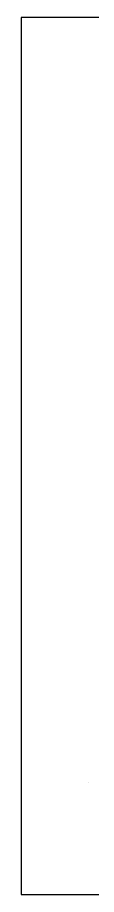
# Model space of a CAD drawing. Header units: metres. Extents: x 158 to 495, y 93 to 262.
# Drawn here: x 191.72 to 194.16, y 232.09 to 261.79 of the extents above; entities that cross this region are included whole.
import ezdxf

# ---------------------------------------------------------------- set-up
doc = ezdxf.new("R2010")
doc.units = ezdxf.units.M
doc.header["$MEASUREMENT"] = 0
doc.linetypes.add('CENTER', pattern=[2, 1.25, -0.25, 0.25, -0.25])

msp = doc.modelspace()

# ---------------------------------------------------------------- linework, layer by layer
for p, q in [((191.72268, 261.793), (191.72268, 232.093)), ((212.72268, 261.793), (191.72268, 261.793)), ((191.72268, 232.093), (212.72268, 232.093))]:
    msp.add_line(p, q)
at = {"linetype": 'CENTER', "ltscale": 0.5}
msp.add_line((194.02039, 235.86994), (194.02039, 235.86994), dxfattribs=at)
msp.add_line((194.02039, 235.86994), (194.02039, 235.86994), dxfattribs=at)

doc.saveas('drawing.dxf')
